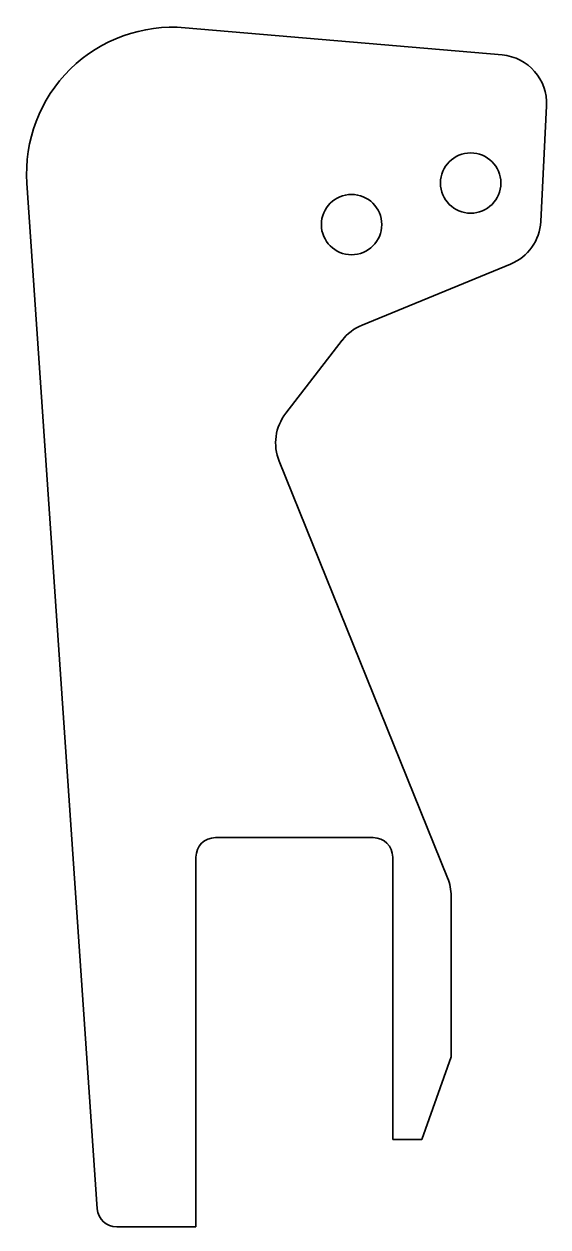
# Model space of a CAD drawing. Header units: millimetres. Extents: x 0 to 53, y 0 to 124.
import ezdxf

# ---------------------------------------------------------------- set-up
doc = ezdxf.new("R2010")
doc.units = ezdxf.units.MM
doc.layers.add('SIMUMAK Visible (ISO)', color=7, linetype='Continuous', lineweight=35)

# ---------------------------------------------------------------- blocks, each defined once
blk = doc.blocks.new('SIL-027-CSU-01_Sheet_4_SIL-027-CSU-01')
at = {"layer": 'SIMUMAK Visible (ISO)'}
for p, q in [((22.13, 58.78), (-10.42, 61.58)), ((26.69, 53.55), (26.09, 41.66)), ((-26.66, 45.61), (-19.44, -59.77)), ((7.75, 31.03), (23, 37.29)), ((-0.09, 21.97), (5.69, 29.46)), ((16.52, -25.76), (-0.77, 17.04)), ((8.89, -21.63), (-7.31, -21.63)), ((-9.31, -23.63), (-9.31, -61.63)), ((10.89, -52.63), (10.89, -23.63)), ((16.89, -44.16), (16.89, -27.64)), ((13.89, -52.63), (16.89, -44.16)), ((10.89, -52.63), (13.89, -52.63)), ((-9.31, -61.63), (-17.45, -61.63))]:
    blk.add_line(p, q, dxfattribs=at)
for centre in [(18.9, 45.62), (6.67, 41.35)]:
    blk.add_circle(centre, 3.1, dxfattribs=at)
at = {"layer": 'SIMUMAK Visible (ISO)', "extrusion": (0, 0, -1)}
for centre, radius, start, end in [((11.7, 46.63), 15, 356.0784, 94.9098), ((-21.7, 53.8), 5, 94.9098, 182.8859), ((-21.1, 41.92), 5, 182.8859, 247.6663), ((-11.89, -27.64), 5, 158, 180), ((17.45, -59.63), 2, 270, 356.0784)]:
    blk.add_arc(centre, radius, start, end, dxfattribs=at)
at = {"layer": 'SIMUMAK Visible (ISO)'}
for centre, radius, start, end in [((9.65, 26.4), 5, 112.3337, 142.3337), ((3.87, 18.91), 5, 142.3337, 202), ((-7.31, -23.63), 2, 90, 180), ((8.89, -23.63), 2, 0, 90)]:
    blk.add_arc(centre, radius, start, end, dxfattribs=at)

msp = doc.modelspace()

# ---------------------------------------------------------------- block references
msp.add_blockref('SIL-027-CSU-01_Sheet_4_SIL-027-CSU-01', (26.66, 61.63))

doc.saveas('drawing.dxf')
